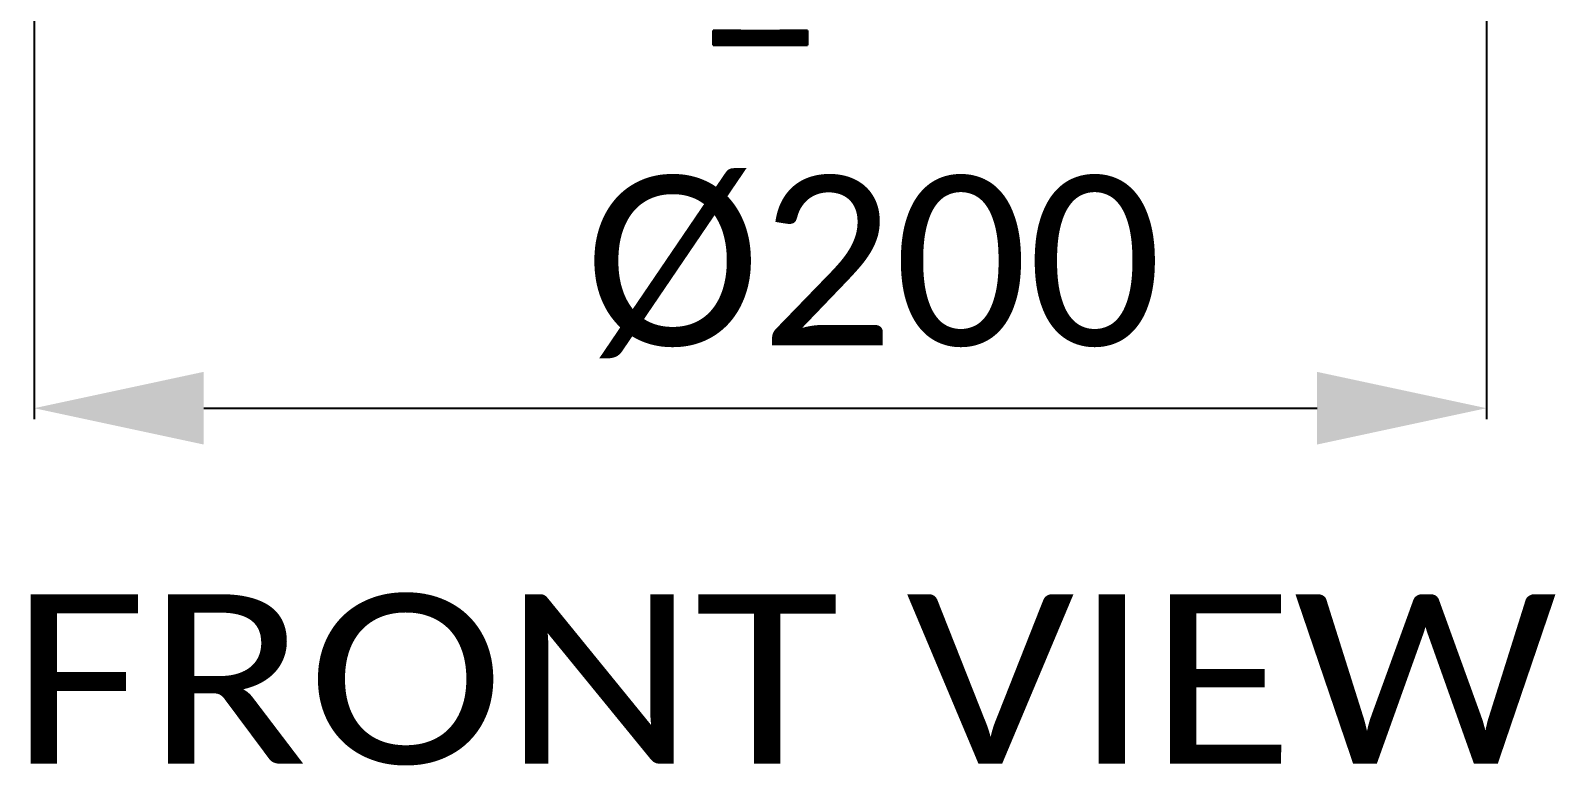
# Model space of a CAD drawing. Header units: millimetres. Extents: x 330 to 5284, y -2489 to 1657.
# Drawn here: x 3086.2 to 3296.2, y -974.7 to -873.6 of the extents above; entities that cross this region are included whole.
import ezdxf
from ezdxf.enums import TextEntityAlignment as Align

# ---------------------------------------------------------------- set-up
doc = ezdxf.new("R2010")
doc.units = ezdxf.units.MM
doc.header["$LTSCALE"] = 154
doc.header["$PDMODE"] = 3
doc.header["$PDSIZE"] = 8
doc.layers.get('0').update_dxf_attribs({"linetype": 'CONTINUOUS'})
doc.layers.get('Defpoints').update_dxf_attribs({"linetype": 'CONTINUOUS'})
doc.styles.get("Standard").update_dxf_attribs({"font": 'calibri.ttf'})
doc.dimstyles.new('DIMSTYLE_3', dxfattribs={"dimtxt": 23.333333, "dimasz": 23.333333, "dimexe": 1.5, "dimexo": 1, "dimgap": 0.875, "dimtad": 1, "dimdsep": 46, "dimtxsty": 'Standard', "dimblk": '_FILLED', "dimblk1": '_FILLED', "dimblk2": '_FILLED', "dimcen": 0.09, "dimazin": 2, "dimtp": 0.01, "dimtm": 0.01, "dimtfac": 1, "dimtofl": 0, "dimtmove": 0, "dimatfit": 3, "dimldrblk": '_FILLED', "dimfxl": 1, "dimtolj": 1, "dimarcsym": 0})

# ---------------------------------------------------------------- blocks, each defined once
blk = doc.blocks.new('_FILLED')
at = {"color": 0, "linetype": 'ByBlock'}
blk.add_solid([(0, 0), (-1, 0.2143), (-1, -0.2143)], dxfattribs=at)
blk = doc.blocks.new('*D124')
at = {"color": 0, "linetype": 'Continuous', "lineweight": -2}
for p, q in [((3086.7, -850.93), (3086.7, -927.05)), ((3286.7, -850.93), (3286.7, -927.05)), ((3110.04, -925.55), (3263.37, -925.55))]:
    blk.add_line(p, q, dxfattribs=at)
at = {"layer": 'Defpoints', "color": 0}
for p in [(3086.7, -849.93), (3286.7, -849.93), (3286.7, -925.55)]:
    blk.add_point(p, dxfattribs=at)
at = {"color": 0, "linetype": 'ByBlock', "lineweight": -2, "xscale": 23.3333333333, "yscale": 23.3333333333, "zscale": 23.3333333333, "rotation": 180}
blk.add_blockref('_FILLED', (3086.7, -925.55), dxfattribs=at)
at = {"color": 0, "linetype": 'ByBlock', "lineweight": -2, "xscale": 23.3333333333, "yscale": 23.3333333333, "zscale": 23.3333333333}
blk.add_blockref('_FILLED', (3286.7, -925.55), dxfattribs=at)
at = {"color": 0, "insert": (3202.26, -893.57), "char_height": 23.333, "attachment_point": 2, "line_spacing_factor": 0.9}
blk.add_mtext('\\A1;%%c200', dxfattribs=at)

msp = doc.modelspace()

# ---------------------------------------------------------------- linework, layer by layer
at = {"linetype": 'Continuous'}
for p, q in [((3180.204, -873.562), (3180.203, -873.562)), ((3180.203, -875.562), (3180.203, -873.562)), ((3181.763, -873.562), (3180.208, -873.562)), ((3180.208, -873.562), (3180.208, -875.562)), ((3180.224, -875.562), (3180.224, -873.562)), ((3180.239, -873.562), (3180.239, -875.562)), ((3180.27, -875.562), (3180.27, -873.562)), ((3180.295, -873.562), (3180.295, -875.562)), ((3180.341, -875.562), (3180.341, -873.562)), ((3180.376, -873.562), (3180.376, -875.562)), ((3180.438, -875.562), (3180.438, -873.562)), ((3180.482, -873.562), (3180.482, -875.562)), ((3180.56, -875.562), (3180.56, -873.562)), ((3180.613, -873.562), (3180.613, -875.562)), ((3180.705, -875.562), (3180.705, -873.562)), ((3180.768, -873.562), (3180.768, -875.562)), ((3180.875, -875.562), (3180.875, -873.562)), ((3180.947, -873.562), (3180.947, -875.562)), ((3181.056, -875.562), (3181.056, -873.562)), ((3181.067, -875.562), (3181.067, -873.562)), ((3181.148, -873.562), (3181.148, -875.562)), ((3181.253, -875.562), (3181.253, -873.562)), ((3181.282, -875.562), (3181.282, -873.562)), ((3181.371, -873.562), (3181.371, -875.562)), ((3181.472, -875.562), (3181.472, -873.562)), ((3181.518, -875.562), (3181.518, -873.562)), ((3181.615, -873.562), (3181.615, -875.562)), ((3181.711, -875.562), (3181.711, -873.562)), ((3184.025, -873.562), (3181.774, -873.562)), ((3181.774, -875.562), (3181.774, -873.562)), ((3181.879, -873.562), (3181.879, -875.562)), ((3181.97, -875.562), (3181.97, -873.562)), ((3182.05, -875.562), (3182.05, -873.562)), ((3182.162, -873.562), (3182.162, -875.562)), ((3182.247, -875.562), (3182.247, -873.562)), ((3182.344, -875.562), (3182.344, -873.562)), ((3182.463, -873.562), (3182.463, -875.562)), ((3182.543, -875.562), (3182.543, -873.562)), ((3182.655, -875.562), (3182.655, -873.562)), ((3182.781, -873.562), (3182.781, -875.562)), ((3182.854, -875.562), (3182.854, -873.562)), ((3182.983, -875.562), (3182.983, -873.562)), ((3183.114, -873.562), (3183.114, -875.562)), ((3183.181, -875.562), (3183.181, -873.562)), ((3183.325, -875.562), (3183.325, -873.562)), ((3183.461, -873.562), (3183.461, -875.562)), ((3183.522, -875.562), (3183.522, -873.562)), ((3183.68, -875.562), (3183.68, -873.562)), ((3183.822, -873.562), (3183.822, -875.562)), ((3183.875, -875.562), (3183.875, -873.562)), ((3184.048, -873.562), (3189.356, -873.562)), ((3184.048, -875.562), (3184.048, -873.562)), ((3184.193, -873.562), (3184.193, -875.562)), ((3184.239, -875.562), (3184.239, -873.562)), ((3184.426, -875.562), (3184.426, -873.562)), ((3184.575, -873.562), (3184.575, -875.562)), ((3184.613, -875.562), (3184.613, -873.562)), ((3184.812, -875.562), (3184.812, -873.562)), ((3184.964, -873.562), (3184.964, -875.562)), ((3184.995, -875.562), (3184.995, -873.562)), ((3185.207, -875.562), (3185.207, -873.562)), ((3185.361, -873.562), (3185.361, -875.562)), ((3185.385, -875.562), (3185.385, -873.562)), ((3185.607, -875.562), (3185.607, -873.562)), ((3185.763, -873.562), (3185.763, -875.562)), ((3185.779, -875.562), (3185.779, -873.562)), ((3186.011, -875.562), (3186.011, -873.562)), ((3186.169, -873.562), (3186.169, -875.562)), ((3186.177, -875.562), (3186.177, -873.562)), ((3186.418, -875.562), (3186.418, -873.562)), ((3186.577, -873.562), (3186.577, -875.562)), ((3186.827, -875.562), (3186.827, -873.562)), ((3186.985, -873.562), (3186.985, -875.562)), ((3187.227, -873.562), (3187.227, -875.562)), ((3187.234, -875.562), (3187.234, -873.562)), ((3187.392, -873.562), (3187.392, -875.562)), ((3187.625, -873.562), (3187.625, -875.562)), ((3187.64, -875.562), (3187.64, -873.562)), ((3187.797, -873.562), (3187.797, -875.562)), ((3188.019, -873.562), (3188.019, -875.562)), ((3188.042, -875.562), (3188.042, -873.562)), ((3188.197, -873.562), (3188.197, -875.562)), ((3188.408, -873.562), (3188.408, -875.562)), ((3188.439, -875.562), (3188.439, -873.562)), ((3188.591, -873.562), (3188.591, -875.562)), ((3188.79, -873.562), (3188.79, -875.562)), ((3188.829, -875.562), (3188.829, -873.562)), ((3188.978, -873.562), (3188.978, -875.562)), ((3189.164, -873.562), (3189.164, -875.562)), ((3189.21, -875.562), (3189.21, -873.562)), ((3189.356, -873.562), (3189.356, -875.562)), ((3191.629, -873.562), (3189.378, -873.562)), ((3189.529, -873.562), (3189.529, -875.562)), ((3189.582, -875.562), (3189.582, -873.562)), ((3189.723, -873.562), (3189.723, -875.562)), ((3189.882, -873.562), (3189.882, -875.562)), ((3189.942, -875.562), (3189.942, -873.562)), ((3190.078, -873.562), (3190.078, -875.562)), ((3190.222, -873.562), (3190.222, -875.562)), ((3190.289, -875.562), (3190.289, -873.562)), ((3190.42, -873.562), (3190.42, -875.562)), ((3190.549, -873.562), (3190.549, -875.562)), ((3190.623, -875.562), (3190.623, -873.562)), ((3190.748, -873.562), (3190.748, -875.562)), ((3190.861, -873.562), (3190.861, -875.562)), ((3190.94, -875.562), (3190.94, -873.562)), ((3191.059, -873.562), (3191.059, -875.562)), ((3191.156, -873.562), (3191.156, -875.562)), ((3191.242, -875.562), (3191.242, -873.562)), ((3191.354, -873.562), (3191.354, -875.562)), ((3191.434, -873.562), (3191.434, -875.562)), ((3191.525, -875.562), (3191.525, -873.562)), ((3191.629, -873.562), (3191.629, -875.562)), ((3193.196, -873.562), (3191.64, -873.562)), ((3191.692, -873.562), (3191.692, -875.562)), ((3191.789, -875.562), (3191.789, -873.562)), ((3191.886, -873.562), (3191.886, -875.562)), ((3191.932, -873.562), (3191.932, -875.562)), ((3192.033, -875.562), (3192.033, -873.562)), ((3192.122, -873.562), (3192.122, -875.562)), ((3192.15, -873.562), (3192.15, -875.562)), ((3192.256, -875.562), (3192.256, -873.562)), ((3192.336, -873.562), (3192.336, -875.562)), ((3192.347, -873.562), (3192.347, -875.562)), ((3192.457, -875.562), (3192.457, -873.562)), ((3192.529, -873.562), (3192.529, -875.562)), ((3192.635, -875.562), (3192.635, -873.562)), ((3192.698, -873.562), (3192.698, -875.562)), ((3192.79, -875.562), (3192.79, -873.562)), ((3192.844, -873.562), (3192.844, -875.562)), ((3192.921, -875.562), (3192.921, -873.562)), ((3192.965, -873.562), (3192.965, -875.562)), ((3193.027, -875.562), (3193.027, -873.562)), ((3193.062, -873.562), (3193.062, -875.562)), ((3193.109, -875.562), (3193.109, -873.562)), ((3193.134, -873.562), (3193.134, -875.562)), ((3193.165, -875.562), (3193.165, -873.562)), ((3193.18, -873.562), (3193.18, -875.562)), ((3193.196, -875.562), (3193.196, -873.562)), ((3193.201, -873.562), (3193.201, -875.562)), ((3180.208, -875.562), (3181.763, -875.562)), ((3181.774, -875.562), (3184.025, -875.562)), ((3184.048, -875.562), (3189.356, -875.562)), ((3189.378, -875.562), (3191.629, -875.562)), ((3191.64, -875.562), (3193.196, -875.562)), ((3193.199, -875.562), (3193.201, -875.562))]:
    msp.add_line(p, q, dxfattribs=at)

# ---------------------------------------------------------------- texts
at = {"linetype": 'Continuous', "width": 1.109888}
msp.add_text('FRONT VIEW', height=23.3333, dxfattribs=at).set_placement((3083.443, -974.483), (3296.439, -974.483), align=Align.FIT)

# ---------------------------------------------------------------- dimensions: what is measured, and where the dimension line sits
at = {"linetype": 'Continuous'}
dim = msp.add_linear_dim(base=(3286.702, -925.555), p1=(3086.702, -849.929), p2=(3286.702, -849.929), text='%%c<>', dimstyle='DIMSTYLE_3', dxfattribs=at)
dim.commit()
dim.dimension.update_dxf_attribs({"geometry": '*D124', "text_midpoint": (3202.257, -925.555), "dimtype": 160})

doc.saveas('drawing.dxf')
